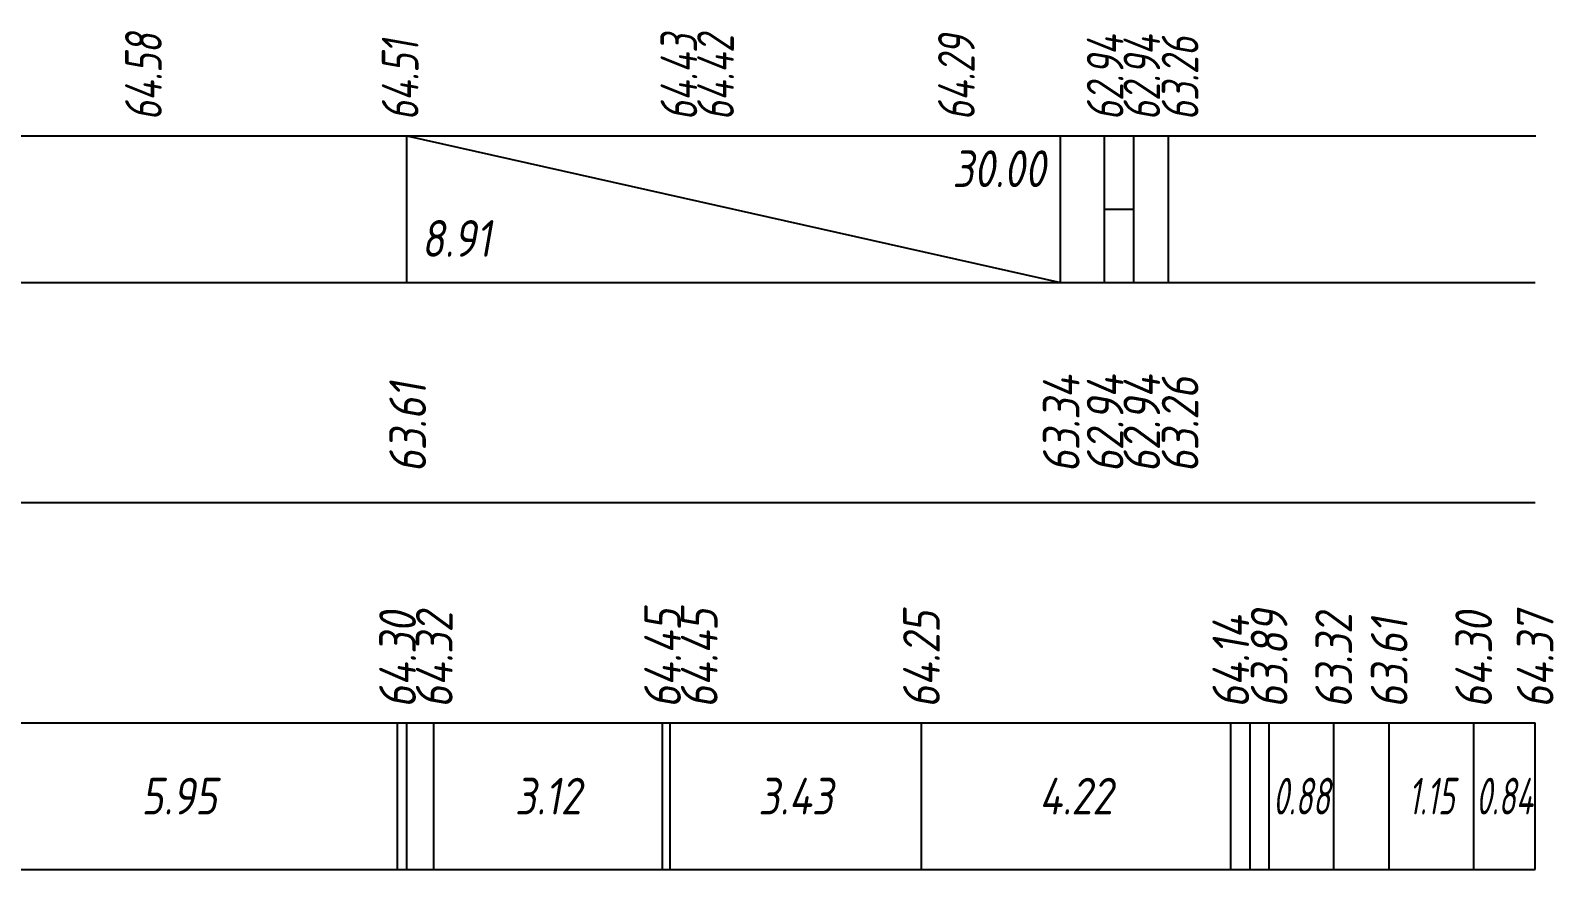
# Model space of a CAD drawing. Extents: x -717 to 1451, y -133302 to 233.
# Drawn here: x -244.7 to -140.9, y -130160.8 to -130103.6 of the extents above; entities that cross this region are included whole.
import ezdxf
from ezdxf.enums import TextEntityAlignment as Align

# ---------------------------------------------------------------- set-up
doc = ezdxf.new("R2010")
doc.units = 0
for name, color, linetype in [('Код_510', 7, 'Continuous'), ('Код_514', 1, 'Continuous'), ('Код_516', 1, 'Continuous'), ('Таблица', 7, 'Continuous')]:
    doc.layers.add(name, color=color, linetype=linetype)
doc.styles.add('М', font='romand.shx', dxfattribs={"width": 0.8, "oblique": 10, "height": 2.5})

msp = doc.modelspace()

# ---------------------------------------------------------------- linework, layer by layer
at = {"layer": 'Код_510'}
for p, q in [((-219.721, -130160.777), (-219.721, -130150.777)), ((-219.087, -130160.777), (-219.087, -130150.777)), ((-217.259, -130160.777), (-217.259, -130150.777)), ((-201.657, -130160.777), (-201.657, -130150.777)), ((-201.15, -130160.777), (-201.15, -130150.777)), ((-184.01, -130160.777), (-184.01, -130150.777)), ((-162.921, -130160.777), (-162.921, -130150.777)), ((-161.601, -130160.777), (-161.601, -130150.777)), ((-160.307, -130160.777), (-160.307, -130150.777)), ((-155.905, -130160.777), (-155.905, -130150.777)), ((-152.124, -130160.777), (-152.124, -130150.777)), ((-146.364, -130160.777), (-146.364, -130150.777)), ((-142.171, -130160.777), (-142.171, -130150.777))]:
    msp.add_line(p, q, dxfattribs=at)
at = {"layer": 'Код_516'}
for p, q in [((-219.087, -130120.777), (-219.087, -130110.777)), ((-219.087, -130110.777), (-174.534, -130120.777)), ((-174.534, -130120.777), (-174.534, -130110.777)), ((-171.541, -130120.777), (-171.541, -130110.777)), ((-169.541, -130120.777), (-169.541, -130110.777)), ((-167.171, -130120.777), (-167.171, -130110.777)), ((-171.541, -130115.777), (-169.541, -130115.777))]:
    msp.add_line(p, q, dxfattribs=at)
at = {"layer": 'Таблица'}
for p, q in [((-377.375, -130110.777), (-142.117, -130110.777)), ((-377.429, -130120.777), (-142.171, -130120.777)), ((-377.429, -130135.777), (-142.171, -130135.777)), ((-377.429, -130150.777), (-142.171, -130150.777)), ((-377.429, -130160.777), (-142.171, -130160.777))]:
    msp.add_line(p, q, dxfattribs=at)

# ---------------------------------------------------------------- texts
at = {"layer": 'Код_510', "style": 'М', "oblique": 10, "width": 0.8}
for s, p in [('64.30', (-219.721, -130149.777)), ('64.32', (-217.221, -130149.777)), ('64.45', (-201.657, -130149.777)), ('64.45', (-199.157, -130149.777)), ('64.25', (-184.01, -130149.777)), ('63.89', (-160.307, -130149.777)), ('63.32', (-155.905, -130149.777)), ('64.30', (-146.364, -130149.777)), ('64.37', (-142.171, -130149.777)), ('64.14', (-162.921, -130149.777)), ('63.61', (-152.124, -130149.777))]:
    msp.add_text(s, height=2.5, rotation=90, dxfattribs=at).set_placement(p, align=Align.MIDDLE_LEFT)
at = {"layer": 'Код_510', "style": 'М', "oblique": 10}
for s, width, p in [('5.95', 0.8, (-234.602, -130155.777)), ('3.12', 0.8, (-209.458, -130155.777)), ('3.43', 0.8, (-192.58, -130155.777)), ('4.22', 0.8, (-173.466, -130155.777)), ('0.88', 0.6, (-158.106, -130155.777)), ('1.15', 0.6, (-149.244, -130155.777)), ('0.84', 0.6, (-144.267, -130155.777))]:
    msp.add_text(s, height=2.5, dxfattribs=dict(at, width=width)).set_placement(p, align=Align.MIDDLE_CENTER)
at = {"layer": 'Код_514', "style": 'М', "oblique": 10, "width": 0.7}
for s, p in [('64.58', (-237.046, -130109.737)), ('64.43', (-200.546, -130109.737)), ('64.42', (-198.046, -130109.737)), ('64.29', (-181.628, -130109.737)), ('64.51', (-219.546, -130109.737)), ('62.94', (-171.487, -130109.737)), ('62.94', (-168.987, -130109.737)), ('63.26', (-166.379, -130109.737))]:
    msp.add_text(s, height=2.5, rotation=90, dxfattribs=at).set_placement(p, align=Align.MIDDLE_LEFT)
at = {"layer": 'Код_516', "style": 'М', "oblique": 10, "width": 0.8}
msp.add_text('30.00', height=2.5, dxfattribs=at).set_placement((-175.534, -130111.777), align=Align.TOP_RIGHT)
msp.add_text('8.91', height=2.5, dxfattribs=at).set_placement((-218.087, -130119.777), align=Align.BOTTOM_LEFT)
for s, p in [('63.61', (-219.033, -130133.726)), ('63.34', (-174.48, -130133.726)), ('62.94', (-171.487, -130133.726)), ('62.94', (-168.987, -130133.726)), ('63.26', (-166.379, -130133.726))]:
    msp.add_text(s, height=2.5, rotation=90, dxfattribs=at).set_placement(p, align=Align.MIDDLE_LEFT)

doc.saveas('drawing.dxf')
